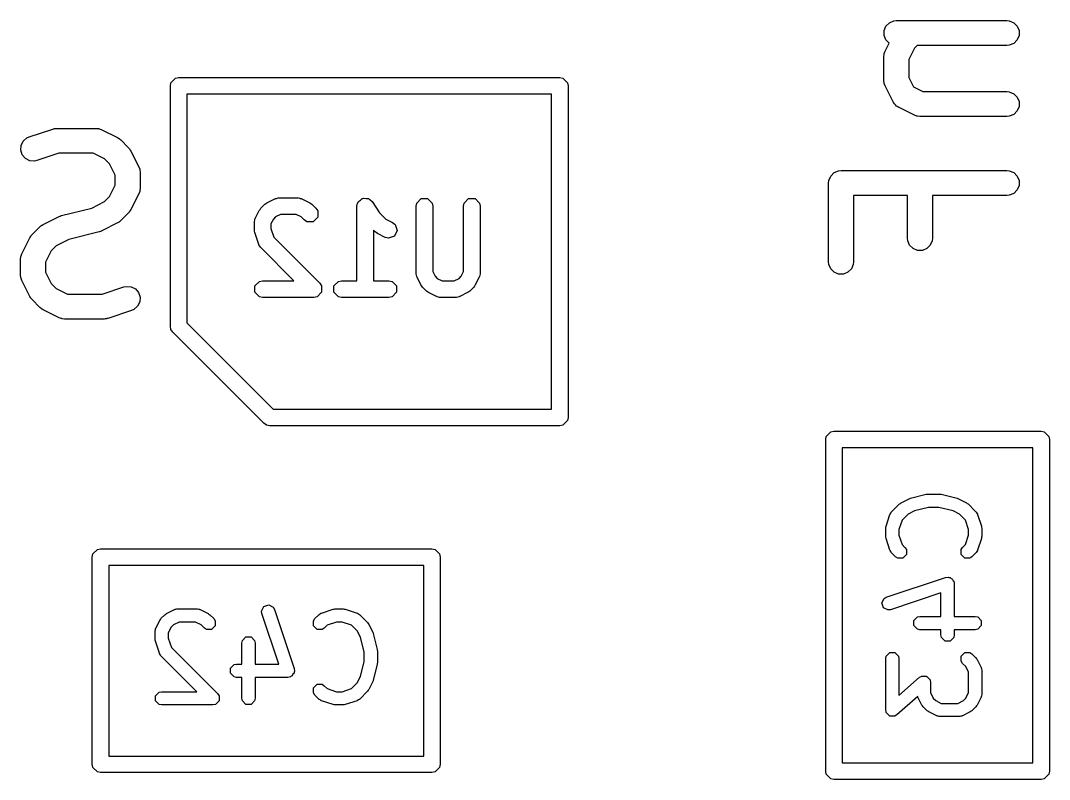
# Model space of a CAD drawing. Header units: inches. Extents: x -0.1 to 2.99, y 0.2 to 2.25.
# Drawn here: x 0.4112 to 0.6556, y 1.0937 to 1.2739 of the extents above; entities that cross this region are included whole.
import ezdxf

# ---------------------------------------------------------------- set-up
doc = ezdxf.new("R2010")
doc.units = ezdxf.units.IN
doc.header["$MEASUREMENT"] = 0
doc.layers.add('BLACK', color=250, linetype='CONTINUOUS')

msp = doc.modelspace()

# ---------------------------------------------------------------- linework, layer by layer
at = {"layer": 'BLACK', "linetype": 'CONTINUOUS'}
for p, q in [((0.61675, 1.27257), (0.61756, 1.27338)), ((0.61756, 1.27338), (0.61863, 1.27382)), ((0.61863, 1.27382), (0.6192, 1.27388)), ((0.6192, 1.27388), (0.64545, 1.27388)), ((0.64545, 1.27388), (0.64603, 1.27382)), ((0.64603, 1.27382), (0.64709, 1.27338)), ((0.64709, 1.27338), (0.6479, 1.27257)), ((0.61631, 1.2715), (0.61675, 1.27257)), ((0.61631, 1.27035), (0.61631, 1.2715)), ((0.6479, 1.27257), (0.64835, 1.2715)), ((0.64835, 1.2715), (0.64835, 1.27035)), ((0.61675, 1.26928), (0.61631, 1.27035)), ((0.61656, 1.26662), (0.61751, 1.26852)), ((0.61751, 1.26852), (0.61675, 1.26928)), ((0.64709, 1.26847), (0.64603, 1.26803)), ((0.6479, 1.26928), (0.64709, 1.26847)), ((0.64835, 1.27035), (0.6479, 1.26928)), ((0.61631, 1.26588), (0.61635, 1.26597)), ((0.61635, 1.26608), (0.61656, 1.26662)), ((0.61635, 1.26597), (0.61635, 1.26608)), ((0.6235, 1.2673), (0.62216, 1.2646)), ((0.62418, 1.26797), (0.6235, 1.2673)), ((0.64545, 1.26797), (0.62418, 1.26797)), ((0.64603, 1.26803), (0.64545, 1.26797)), ((0.61625, 1.2653), (0.61631, 1.26588)), ((0.61625, 1.25968), (0.61625, 1.2653)), ((0.62216, 1.2646), (0.62216, 1.26037)), ((0.44676, 1.25837), (0.44691, 1.25912)), ((0.44691, 1.25912), (0.44797, 1.26019)), ((0.44797, 1.26019), (0.44872, 1.26034)), ((0.44872, 1.26034), (0.53928, 1.26034)), ((0.53928, 1.26034), (0.54003, 1.26019)), ((0.54003, 1.26019), (0.54109, 1.25912)), ((0.54109, 1.25912), (0.54124, 1.25837)), ((0.61631, 1.2591), (0.61625, 1.25968)), ((0.61635, 1.259), (0.61631, 1.2591)), ((0.61635, 1.2589), (0.61635, 1.259)), ((0.61656, 1.25836), (0.61635, 1.2589)), ((0.62216, 1.26037), (0.62328, 1.25813)), ((0.44676, 1.20128), (0.44676, 1.25837)), ((0.45069, 1.2564), (0.45069, 1.2021)), ((0.53731, 1.2564), (0.45069, 1.2564)), ((0.53731, 1.1816), (0.53731, 1.2564)), ((0.54124, 1.25837), (0.54124, 1.17963)), ((0.61844, 1.25461), (0.61656, 1.25836)), ((0.62328, 1.25813), (0.62552, 1.257)), ((0.62552, 1.257), (0.64545, 1.257)), ((0.64545, 1.257), (0.64603, 1.25695)), ((0.64603, 1.25695), (0.64709, 1.25651)), ((0.64709, 1.25651), (0.6479, 1.25569)), ((0.6185, 1.25451), (0.61844, 1.25461)), ((0.61851, 1.25446), (0.6185, 1.25451)), ((0.61856, 1.25441), (0.61851, 1.25446)), ((0.61874, 1.25412), (0.61856, 1.25441)), ((0.61902, 1.25387), (0.61874, 1.25412)), ((0.61927, 1.25359), (0.61902, 1.25387)), ((0.6479, 1.25569), (0.64835, 1.25463)), ((0.64835, 1.25463), (0.64835, 1.25348)), ((0.61956, 1.25341), (0.61927, 1.25359)), ((0.61962, 1.25336), (0.61956, 1.25341)), ((0.61966, 1.25335), (0.61962, 1.25336)), ((0.61976, 1.25329), (0.61966, 1.25335)), ((0.62351, 1.25141), (0.61976, 1.25329)), ((0.62405, 1.2512), (0.62351, 1.25141)), ((0.64709, 1.2516), (0.64603, 1.25116)), ((0.6479, 1.25241), (0.64709, 1.2516)), ((0.64835, 1.25348), (0.6479, 1.25241)), ((0.62415, 1.2512), (0.62405, 1.2512)), ((0.62425, 1.25116), (0.62415, 1.2512)), ((0.62483, 1.2511), (0.62425, 1.25116)), ((0.64545, 1.2511), (0.62483, 1.2511)), ((0.64603, 1.25116), (0.64545, 1.2511)), ((0.41321, 1.24625), (0.41883, 1.24812)), ((0.41883, 1.24812), (0.41912, 1.24819)), ((0.41912, 1.24819), (0.41919, 1.24822)), ((0.41919, 1.24822), (0.41929, 1.24823)), ((0.41929, 1.24823), (0.41939, 1.24825)), ((0.41939, 1.24825), (0.41947, 1.24825)), ((0.41947, 1.24825), (0.41976, 1.24827)), ((0.41976, 1.24827), (0.42914, 1.24827)), ((0.42914, 1.24827), (0.42971, 1.24822)), ((0.42971, 1.24822), (0.42981, 1.24818)), ((0.42981, 1.24818), (0.42992, 1.24817)), ((0.42992, 1.24817), (0.43046, 1.24796)), ((0.43046, 1.24796), (0.43421, 1.24609)), ((0.41121, 1.24308), (0.41129, 1.24423)), ((0.41129, 1.24423), (0.41181, 1.24526)), ((0.41181, 1.24526), (0.41268, 1.24601)), ((0.41268, 1.24601), (0.41321, 1.24625)), ((0.43421, 1.24609), (0.43446, 1.24593)), ((0.43446, 1.24593), (0.43453, 1.2459)), ((0.43453, 1.2459), (0.43461, 1.24584)), ((0.43461, 1.24584), (0.4347, 1.24578)), ((0.4347, 1.24578), (0.43475, 1.24572)), ((0.43475, 1.24572), (0.43498, 1.24554)), ((0.43498, 1.24554), (0.43685, 1.24366)), ((0.41157, 1.24198), (0.41121, 1.24308)), ((0.41233, 1.24111), (0.41157, 1.24198)), ((0.42024, 1.24237), (0.41507, 1.24065)), ((0.42844, 1.24237), (0.42024, 1.24237)), ((0.43114, 1.24102), (0.42844, 1.24237)), ((0.43685, 1.24366), (0.43704, 1.24343)), ((0.43704, 1.24343), (0.43709, 1.24338)), ((0.43709, 1.24338), (0.43715, 1.24329)), ((0.43715, 1.24329), (0.43722, 1.24321)), ((0.43722, 1.24321), (0.43725, 1.24314)), ((0.43725, 1.24314), (0.4374, 1.24289)), ((0.4374, 1.24289), (0.43928, 1.23914)), ((0.41336, 1.2406), (0.41233, 1.24111)), ((0.41451, 1.24052), (0.41336, 1.2406)), ((0.41507, 1.24065), (0.41451, 1.24052)), ((0.43234, 1.23982), (0.43114, 1.24102)), ((0.43368, 1.23713), (0.43234, 1.23982)), ((0.43928, 1.23914), (0.43948, 1.2386)), ((0.43368, 1.23477), (0.43368, 1.23713)), ((0.43948, 1.2386), (0.43949, 1.2385)), ((0.43949, 1.2385), (0.43953, 1.2384)), ((0.43953, 1.2384), (0.43959, 1.23782)), ((0.43959, 1.23782), (0.43959, 1.23407)), ((0.60318, 1.23588), (0.60362, 1.23694)), ((0.60362, 1.23694), (0.60444, 1.23776)), ((0.60444, 1.23776), (0.6055, 1.2382)), ((0.6055, 1.2382), (0.60608, 1.23826)), ((0.60608, 1.23826), (0.64545, 1.23826)), ((0.64545, 1.23826), (0.64603, 1.2382)), ((0.64603, 1.2382), (0.64709, 1.23776)), ((0.64709, 1.23776), (0.6479, 1.23694)), ((0.6479, 1.23694), (0.64835, 1.23588)), ((0.43234, 1.23207), (0.43368, 1.23477)), ((0.60313, 1.2353), (0.60318, 1.23588)), ((0.60313, 1.21656), (0.60313, 1.2353)), ((0.64835, 1.23473), (0.6479, 1.23366)), ((0.64835, 1.23588), (0.64835, 1.23473)), ((0.43114, 1.23088), (0.43234, 1.23207)), ((0.43928, 1.23275), (0.4374, 1.229)), ((0.43948, 1.23329), (0.43928, 1.23275)), ((0.43949, 1.2334), (0.43948, 1.23329)), ((0.43953, 1.2335), (0.43949, 1.2334)), ((0.43959, 1.23407), (0.43953, 1.2335)), ((0.472, 1.23166), (0.4723, 1.23175)), ((0.4723, 1.23175), (0.47234, 1.23173)), ((0.47234, 1.23173), (0.47244, 1.23175)), ((0.47244, 1.23175), (0.47713, 1.23175)), ((0.47713, 1.23175), (0.47722, 1.23173)), ((0.47722, 1.23173), (0.47727, 1.23175)), ((0.47727, 1.23175), (0.47757, 1.23166)), ((0.62187, 1.23235), (0.60903, 1.23235)), ((0.60903, 1.23235), (0.60903, 1.21656)), ((0.62187, 1.22218), (0.62187, 1.23235)), ((0.64545, 1.23235), (0.62778, 1.23235)), ((0.62778, 1.23235), (0.62778, 1.22218)), ((0.64603, 1.23241), (0.64545, 1.23235)), ((0.64709, 1.23285), (0.64603, 1.23241)), ((0.6479, 1.23366), (0.64709, 1.23285)), ((0.42092, 1.22756), (0.42811, 1.22936)), ((0.42811, 1.22936), (0.43114, 1.23088)), ((0.46806, 1.22904), (0.46824, 1.2293)), ((0.46824, 1.2293), (0.46917, 1.23024)), ((0.46917, 1.23024), (0.46944, 1.23041)), ((0.46944, 1.23041), (0.46969, 1.23061)), ((0.46969, 1.23061), (0.47156, 1.23154)), ((0.47156, 1.23154), (0.47165, 1.23157)), ((0.47165, 1.23157), (0.47169, 1.2316)), ((0.47169, 1.2316), (0.472, 1.23166)), ((0.47757, 1.23166), (0.47788, 1.2316)), ((0.47788, 1.2316), (0.47791, 1.23157)), ((0.47791, 1.23157), (0.47801, 1.23154)), ((0.47801, 1.23154), (0.47988, 1.23061)), ((0.47988, 1.23061), (0.48013, 1.23041)), ((0.48013, 1.23041), (0.48039, 1.23024)), ((0.48039, 1.23024), (0.48133, 1.2293)), ((0.48133, 1.2293), (0.48176, 1.22866)), ((0.49109, 1.22978), (0.49124, 1.23054)), ((0.49109, 1.21207), (0.49109, 1.22978)), ((0.49124, 1.23054), (0.49139, 1.23068)), ((0.49139, 1.23068), (0.49143, 1.23088)), ((0.49143, 1.23088), (0.4919, 1.2312)), ((0.4919, 1.2312), (0.49231, 1.2316)), ((0.49231, 1.2316), (0.49251, 1.2316)), ((0.49251, 1.2316), (0.49268, 1.23171)), ((0.49268, 1.23171), (0.49324, 1.2316)), ((0.49324, 1.2316), (0.49382, 1.2316)), ((0.49382, 1.2316), (0.49396, 1.23146)), ((0.49396, 1.23146), (0.49416, 1.23142)), ((0.49416, 1.23142), (0.4947, 1.23088)), ((0.4947, 1.23088), (0.49647, 1.22822)), ((0.50515, 1.22978), (0.5053, 1.23054)), ((0.50515, 1.21385), (0.50515, 1.22978)), ((0.5053, 1.23054), (0.50637, 1.2316)), ((0.50637, 1.2316), (0.50788, 1.2316)), ((0.50788, 1.2316), (0.50894, 1.23054)), ((0.50894, 1.23054), (0.50909, 1.22978)), ((0.50909, 1.22978), (0.50909, 1.21431)), ((0.5164, 1.22978), (0.51655, 1.23054)), ((0.5164, 1.21431), (0.5164, 1.22978)), ((0.51655, 1.23054), (0.51762, 1.2316)), ((0.51762, 1.2316), (0.51913, 1.2316)), ((0.51913, 1.2316), (0.52019, 1.23054)), ((0.52019, 1.23054), (0.52034, 1.22978)), ((0.52034, 1.22978), (0.52034, 1.21385)), ((0.41657, 1.22547), (0.42032, 1.22734)), ((0.42032, 1.22734), (0.42036, 1.22736)), ((0.42036, 1.22736), (0.42038, 1.22737)), ((0.42038, 1.22737), (0.42062, 1.22746)), ((0.42062, 1.22746), (0.42086, 1.22755)), ((0.42086, 1.22755), (0.42088, 1.22755)), ((0.42088, 1.22755), (0.42092, 1.22756)), ((0.43685, 1.22824), (0.43498, 1.22636)), ((0.43704, 1.22846), (0.43685, 1.22824)), ((0.43709, 1.22851), (0.43704, 1.22846)), ((0.43715, 1.2286), (0.43709, 1.22851)), ((0.43722, 1.22868), (0.43715, 1.2286)), ((0.43725, 1.22876), (0.43722, 1.22868)), ((0.4374, 1.229), (0.43725, 1.22876)), ((0.4669, 1.22682), (0.46693, 1.22691)), ((0.46693, 1.22691), (0.46787, 1.22879)), ((0.46787, 1.22879), (0.46806, 1.22904)), ((0.47173, 1.22723), (0.47125, 1.22674)), ((0.4729, 1.22781), (0.47173, 1.22723)), ((0.47666, 1.22781), (0.4729, 1.22781)), ((0.47784, 1.22723), (0.47666, 1.22781)), ((0.47855, 1.22652), (0.47784, 1.22723)), ((0.48176, 1.22716), (0.48069, 1.22609)), ((0.48176, 1.22866), (0.48176, 1.22716)), ((0.49647, 1.22822), (0.49798, 1.22671)), ((0.41393, 1.22304), (0.4158, 1.22491)), ((0.4158, 1.22491), (0.41603, 1.2251)), ((0.41603, 1.2251), (0.41608, 1.22516)), ((0.41608, 1.22516), (0.41617, 1.22521)), ((0.41617, 1.22521), (0.41625, 1.22528)), ((0.41625, 1.22528), (0.41632, 1.22531)), ((0.41632, 1.22531), (0.41657, 1.22547)), ((0.43421, 1.22581), (0.43046, 1.22393)), ((0.43446, 1.22596), (0.43421, 1.22581)), ((0.43453, 1.22599), (0.43446, 1.22596)), ((0.43461, 1.22606), (0.43453, 1.22599)), ((0.4347, 1.22612), (0.43461, 1.22606)), ((0.43475, 1.22618), (0.4347, 1.22612)), ((0.43498, 1.22636), (0.43475, 1.22618)), ((0.46672, 1.22603), (0.46674, 1.22613)), ((0.46672, 1.22416), (0.46672, 1.22603)), ((0.46673, 1.22617), (0.46681, 1.22648)), ((0.46674, 1.22613), (0.46673, 1.22617)), ((0.46681, 1.22648), (0.46687, 1.22679)), ((0.46687, 1.22679), (0.4669, 1.22682)), ((0.47125, 1.22674), (0.47066, 1.22557)), ((0.47066, 1.22557), (0.47066, 1.22448)), ((0.47066, 1.22448), (0.47135, 1.22241)), ((0.47919, 1.22609), (0.47855, 1.22652)), ((0.48069, 1.22609), (0.47919, 1.22609)), ((0.49798, 1.22671), (0.49957, 1.22592)), ((0.49957, 1.22592), (0.50017, 1.22545)), ((0.50017, 1.22545), (0.50065, 1.22402)), ((0.4115, 1.21852), (0.41337, 1.22227)), ((0.41337, 1.22227), (0.41353, 1.22252)), ((0.41353, 1.22252), (0.41356, 1.22259)), ((0.41356, 1.22259), (0.41363, 1.22267)), ((0.41363, 1.22267), (0.41368, 1.22276)), ((0.41368, 1.22276), (0.41374, 1.22281)), ((0.41374, 1.22281), (0.41393, 1.22304)), ((0.42985, 1.22371), (0.42267, 1.22191)), ((0.4299, 1.22373), (0.42985, 1.22371)), ((0.42992, 1.22373), (0.4299, 1.22373)), ((0.43016, 1.22382), (0.42992, 1.22373)), ((0.4304, 1.2239), (0.43016, 1.22382)), ((0.43042, 1.22392), (0.4304, 1.2239)), ((0.43046, 1.22393), (0.43042, 1.22392)), ((0.46678, 1.22385), (0.46672, 1.22416)), ((0.46682, 1.22354), (0.46678, 1.22385)), ((0.46776, 1.22072), (0.46682, 1.22354)), ((0.47135, 1.22241), (0.48227, 1.21149)), ((0.49542, 1.2237), (0.49503, 1.22409)), ((0.49503, 1.22409), (0.49503, 1.21207)), ((0.49568, 1.22353), (0.49542, 1.2237)), ((0.49593, 1.22334), (0.49568, 1.22353)), ((0.49781, 1.2224), (0.49593, 1.22334)), ((0.49855, 1.2222), (0.49781, 1.2224)), ((0.49998, 1.22267), (0.49855, 1.2222)), ((0.50065, 1.22402), (0.49998, 1.22267)), ((0.62193, 1.2216), (0.62187, 1.22218)), ((0.62778, 1.22218), (0.62772, 1.2216)), ((0.41964, 1.2204), (0.41844, 1.2192)), ((0.42267, 1.22191), (0.41964, 1.2204)), ((0.46781, 1.22064), (0.46776, 1.22072)), ((0.46781, 1.22059), (0.46781, 1.22064)), ((0.46798, 1.22033), (0.46781, 1.22059)), ((0.46814, 1.22006), (0.46798, 1.22033)), ((0.46818, 1.22004), (0.46814, 1.22006)), ((0.46824, 1.21995), (0.46818, 1.22004)), ((0.47612, 1.21207), (0.46824, 1.21995)), ((0.62237, 1.22054), (0.62193, 1.2216)), ((0.62319, 1.21973), (0.62237, 1.22054)), ((0.62425, 1.21928), (0.62319, 1.21973)), ((0.62647, 1.21973), (0.6254, 1.21928)), ((0.62728, 1.22054), (0.62647, 1.21973)), ((0.62772, 1.2216), (0.62728, 1.22054)), ((0.41119, 1.2172), (0.41124, 1.21778)), ((0.41119, 1.21345), (0.41119, 1.2172)), ((0.41124, 1.21778), (0.41128, 1.21787)), ((0.41128, 1.21787), (0.41129, 1.21798)), ((0.41129, 1.21798), (0.4115, 1.21852)), ((0.41844, 1.2192), (0.41709, 1.2165)), ((0.6254, 1.21928), (0.62425, 1.21928)), ((0.41709, 1.2165), (0.41709, 1.21415)), ((0.60318, 1.21598), (0.60313, 1.21656)), ((0.60362, 1.21492), (0.60318, 1.21598)), ((0.60444, 1.2141), (0.60362, 1.21492)), ((0.60853, 1.21492), (0.60772, 1.2141)), ((0.60898, 1.21598), (0.60853, 1.21492)), ((0.60903, 1.21656), (0.60898, 1.21598)), ((0.41124, 1.21288), (0.41119, 1.21345)), ((0.41128, 1.21278), (0.41124, 1.21288)), ((0.41129, 1.21267), (0.41128, 1.21278)), ((0.4115, 1.21213), (0.41129, 1.21267)), ((0.41709, 1.21415), (0.41844, 1.21145)), ((0.50517, 1.21375), (0.50515, 1.21385)), ((0.50516, 1.21371), (0.50517, 1.21375)), ((0.50524, 1.2134), (0.50516, 1.21371)), ((0.5053, 1.21309), (0.50524, 1.2134)), ((0.50534, 1.21306), (0.5053, 1.21309)), ((0.50536, 1.21297), (0.50534, 1.21306)), ((0.5063, 1.21109), (0.50536, 1.21297)), ((0.50909, 1.21431), (0.50968, 1.21314)), ((0.50968, 1.21314), (0.51016, 1.21265)), ((0.51016, 1.21265), (0.51134, 1.21207)), ((0.51416, 1.21207), (0.51533, 1.21265)), ((0.51533, 1.21265), (0.51582, 1.21314)), ((0.51582, 1.21314), (0.5164, 1.21431)), ((0.52013, 1.21297), (0.5192, 1.21109)), ((0.52016, 1.21306), (0.52013, 1.21297)), ((0.52019, 1.21309), (0.52016, 1.21306)), ((0.52025, 1.2134), (0.52019, 1.21309)), ((0.52034, 1.21371), (0.52025, 1.2134)), ((0.52034, 1.21385), (0.52032, 1.21375)), ((0.52032, 1.21375), (0.52034, 1.21371)), ((0.6055, 1.21366), (0.60444, 1.2141)), ((0.60666, 1.21366), (0.6055, 1.21366)), ((0.60772, 1.2141), (0.60666, 1.21366)), ((0.41337, 1.20838), (0.4115, 1.21213)), ((0.41844, 1.21145), (0.41964, 1.21025)), ((0.41964, 1.21025), (0.42234, 1.2089)), ((0.43053, 1.2089), (0.4357, 1.21063)), ((0.4357, 1.21063), (0.43627, 1.21076)), ((0.43627, 1.21076), (0.43742, 1.21067)), ((0.43742, 1.21067), (0.43845, 1.21016)), ((0.43845, 1.21016), (0.4392, 1.20929)), ((0.46687, 1.21085), (0.46794, 1.21192)), ((0.46687, 1.20934), (0.46687, 1.21085)), ((0.46794, 1.21192), (0.46869, 1.21207)), ((0.46869, 1.21207), (0.47612, 1.21207)), ((0.48227, 1.21149), (0.4827, 1.21085)), ((0.4827, 1.21085), (0.4827, 1.20934)), ((0.48562, 1.21085), (0.48668, 1.21192)), ((0.48562, 1.20934), (0.48562, 1.21085)), ((0.48668, 1.21192), (0.48744, 1.21207)), ((0.48744, 1.21207), (0.49109, 1.21207)), ((0.49503, 1.21207), (0.49869, 1.21207)), ((0.49869, 1.21207), (0.49944, 1.21192)), ((0.49944, 1.21192), (0.50051, 1.21085)), ((0.50051, 1.21085), (0.50051, 1.20934)), ((0.50649, 1.21084), (0.5063, 1.21109)), ((0.50667, 1.21058), (0.50649, 1.21084)), ((0.50761, 1.20964), (0.50667, 1.21058)), ((0.51134, 1.21207), (0.51416, 1.21207)), ((0.51883, 1.21058), (0.51789, 1.20964)), ((0.519, 1.21084), (0.51883, 1.21058)), ((0.5192, 1.21109), (0.519, 1.21084)), ((0.41353, 1.20813), (0.41337, 1.20838)), ((0.41356, 1.20806), (0.41353, 1.20813)), ((0.41363, 1.20798), (0.41356, 1.20806)), ((0.41368, 1.20789), (0.41363, 1.20798)), ((0.41374, 1.20784), (0.41368, 1.20789)), ((0.41393, 1.20761), (0.41374, 1.20784)), ((0.4158, 1.20574), (0.41393, 1.20761)), ((0.42234, 1.2089), (0.43053, 1.2089)), ((0.4392, 1.20929), (0.43957, 1.2082)), ((0.43957, 1.2082), (0.43948, 1.20705)), ((0.46794, 1.20828), (0.46687, 1.20934)), ((0.46869, 1.20813), (0.46794, 1.20828)), ((0.48088, 1.20813), (0.46869, 1.20813)), ((0.48163, 1.20828), (0.48088, 1.20813)), ((0.4827, 1.20934), (0.48163, 1.20828)), ((0.48163, 1.20828), (0.48163, 1.20828)), ((0.48668, 1.20828), (0.48562, 1.20934)), ((0.48744, 1.20813), (0.48668, 1.20828)), ((0.49869, 1.20813), (0.48744, 1.20813)), ((0.49944, 1.20828), (0.49869, 1.20813)), ((0.50051, 1.20934), (0.49944, 1.20828)), ((0.50787, 1.20947), (0.50761, 1.20964)), ((0.50812, 1.20927), (0.50787, 1.20947)), ((0.50999, 1.20834), (0.50812, 1.20927)), ((0.51009, 1.20831), (0.50999, 1.20834)), ((0.51012, 1.20828), (0.51009, 1.20831)), ((0.51043, 1.20822), (0.51012, 1.20828)), ((0.51073, 1.20813), (0.51043, 1.20822)), ((0.51078, 1.20815), (0.51073, 1.20813)), ((0.51087, 1.20813), (0.51078, 1.20815)), ((0.51462, 1.20813), (0.51087, 1.20813)), ((0.51472, 1.20815), (0.51462, 1.20813)), ((0.51476, 1.20813), (0.51472, 1.20815)), ((0.51507, 1.20822), (0.51476, 1.20813)), ((0.51538, 1.20828), (0.51507, 1.20822)), ((0.51541, 1.20831), (0.51538, 1.20828)), ((0.5155, 1.20834), (0.51541, 1.20831)), ((0.51738, 1.20927), (0.5155, 1.20834)), ((0.51763, 1.20947), (0.51738, 1.20927)), ((0.51789, 1.20964), (0.51763, 1.20947)), ((0.41603, 1.20555), (0.4158, 1.20574)), ((0.41608, 1.20549), (0.41603, 1.20555)), ((0.41617, 1.20544), (0.41608, 1.20549)), ((0.41625, 1.20537), (0.41617, 1.20544)), ((0.41632, 1.20534), (0.41625, 1.20537)), ((0.41657, 1.20519), (0.41632, 1.20534)), ((0.42032, 1.20331), (0.41657, 1.20519)), ((0.43757, 1.20503), (0.43195, 1.20315)), ((0.4381, 1.20526), (0.43757, 1.20503)), ((0.43897, 1.20602), (0.4381, 1.20526)), ((0.43948, 1.20705), (0.43897, 1.20602)), ((0.42086, 1.2031), (0.42032, 1.20331)), ((0.42096, 1.2031), (0.42086, 1.2031)), ((0.42106, 1.20306), (0.42096, 1.2031)), ((0.42164, 1.203), (0.42106, 1.20306)), ((0.43101, 1.203), (0.42164, 1.203)), ((0.4313, 1.20303), (0.43101, 1.203)), ((0.43138, 1.20302), (0.4313, 1.20303)), ((0.43148, 1.20305), (0.43138, 1.20302)), ((0.43159, 1.20306), (0.43148, 1.20305)), ((0.43166, 1.20309), (0.43159, 1.20306)), ((0.43195, 1.20315), (0.43166, 1.20309)), ((0.44691, 1.20053), (0.44676, 1.20128)), ((0.44733, 1.19989), (0.44691, 1.20053)), ((0.45069, 1.2021), (0.47119, 1.1816)), ((0.46899, 1.17824), (0.44733, 1.19989)), ((0.47119, 1.1816), (0.53731, 1.1816)), ((0.46962, 1.17781), (0.46899, 1.17824)), ((0.54109, 1.17888), (0.54003, 1.17781)), ((0.54124, 1.17963), (0.54109, 1.17888)), ((0.47038, 1.17766), (0.46962, 1.17781)), ((0.46962, 1.17781), (0.46962, 1.17781)), ((0.53928, 1.17766), (0.47038, 1.17766)), ((0.54003, 1.17781), (0.53928, 1.17766)), ((0.60258, 1.17512), (0.60364, 1.17619)), ((0.60364, 1.17619), (0.60439, 1.17634)), ((0.60439, 1.17634), (0.65361, 1.17634)), ((0.65361, 1.17634), (0.65436, 1.17619)), ((0.65436, 1.17619), (0.65542, 1.17512)), ((0.60243, 1.17437), (0.60258, 1.17512)), ((0.60243, 1.09563), (0.60243, 1.17437)), ((0.65542, 1.17512), (0.65557, 1.17437)), ((0.65557, 1.17437), (0.65557, 1.09563)), ((0.60636, 1.1724), (0.60636, 1.0976)), ((0.65164, 1.1724), (0.60636, 1.1724)), ((0.65164, 1.0976), (0.65164, 1.1724)), ((0.62256, 1.16043), (0.62631, 1.16137)), ((0.62631, 1.16137), (0.62651, 1.16138)), ((0.62651, 1.16138), (0.62669, 1.16142)), ((0.62669, 1.16142), (0.62951, 1.16142)), ((0.62951, 1.16142), (0.6297, 1.16138)), ((0.6297, 1.16138), (0.62989, 1.16137)), ((0.62989, 1.16137), (0.63364, 1.16043)), ((0.61808, 1.1572), (0.61996, 1.15908)), ((0.61996, 1.15908), (0.62017, 1.15922)), ((0.62017, 1.15922), (0.62037, 1.15937)), ((0.62037, 1.15937), (0.62224, 1.16031)), ((0.62224, 1.16031), (0.62241, 1.16036)), ((0.62241, 1.16036), (0.62256, 1.16043)), ((0.63364, 1.16043), (0.63379, 1.16036)), ((0.63379, 1.16036), (0.63396, 1.16031)), ((0.63396, 1.16031), (0.63584, 1.15937)), ((0.63584, 1.15937), (0.63603, 1.15922)), ((0.63603, 1.15922), (0.63624, 1.15908)), ((0.63624, 1.15908), (0.63812, 1.1572)), ((0.61676, 1.15378), (0.6177, 1.15659)), ((0.6177, 1.15659), (0.61774, 1.15666)), ((0.61774, 1.15669), (0.61788, 1.1569)), ((0.61774, 1.15666), (0.61774, 1.15669)), ((0.61788, 1.1569), (0.61801, 1.15712)), ((0.61801, 1.15712), (0.61804, 1.15714)), ((0.61804, 1.15714), (0.61808, 1.1572)), ((0.622, 1.15667), (0.62057, 1.15524)), ((0.62349, 1.15742), (0.622, 1.15667)), ((0.62689, 1.15827), (0.62349, 1.15742)), ((0.62931, 1.15827), (0.62689, 1.15827)), ((0.63271, 1.15742), (0.62931, 1.15827)), ((0.6342, 1.15667), (0.63271, 1.15742)), ((0.63563, 1.15524), (0.6342, 1.15667)), ((0.63812, 1.1572), (0.63816, 1.15714)), ((0.63816, 1.15714), (0.6382, 1.15712)), ((0.6382, 1.15712), (0.63832, 1.1569)), ((0.63832, 1.1569), (0.63846, 1.15669)), ((0.63846, 1.15669), (0.63846, 1.15666)), ((0.63846, 1.15666), (0.6385, 1.15659)), ((0.6385, 1.15659), (0.63944, 1.15378)), ((0.61668, 1.15328), (0.61673, 1.15353)), ((0.61673, 1.15353), (0.61676, 1.15378)), ((0.62057, 1.15524), (0.61983, 1.15302)), ((0.63637, 1.15302), (0.63563, 1.15524)), ((0.63944, 1.15378), (0.63947, 1.15353)), ((0.63947, 1.15353), (0.63952, 1.15328)), ((0.61668, 1.1514), (0.61668, 1.15328)), ((0.61673, 1.15116), (0.61668, 1.1514)), ((0.61676, 1.15091), (0.61673, 1.15116)), ((0.61983, 1.15302), (0.61983, 1.15166)), ((0.61983, 1.15166), (0.62057, 1.14944)), ((0.63563, 1.14944), (0.63637, 1.15166)), ((0.63637, 1.15166), (0.63637, 1.15302)), ((0.63947, 1.15116), (0.63944, 1.15091)), ((0.63952, 1.1514), (0.63947, 1.15116)), ((0.63952, 1.15328), (0.63952, 1.1514)), ((0.6177, 1.14809), (0.61676, 1.15091)), ((0.62057, 1.14944), (0.62125, 1.14877)), ((0.62125, 1.14877), (0.62159, 1.14826)), ((0.63461, 1.14826), (0.63495, 1.14877)), ((0.63495, 1.14877), (0.63563, 1.14944)), ((0.63944, 1.15091), (0.6385, 1.14809)), ((0.4282, 1.14646), (0.42835, 1.14722)), ((0.4282, 1.09725), (0.4282, 1.14646)), ((0.42835, 1.14722), (0.42942, 1.14828)), ((0.42942, 1.14828), (0.43017, 1.14843)), ((0.43017, 1.14843), (0.50891, 1.14843)), ((0.50891, 1.14843), (0.50967, 1.14828)), ((0.50967, 1.14828), (0.51073, 1.14722)), ((0.51073, 1.14722), (0.51088, 1.14646)), ((0.51088, 1.14646), (0.51088, 1.09725)), ((0.61774, 1.14803), (0.6177, 1.14809)), ((0.61774, 1.14799), (0.61774, 1.14803)), ((0.61788, 1.14778), (0.61774, 1.14799)), ((0.61801, 1.14756), (0.61788, 1.14778)), ((0.61804, 1.14754), (0.61801, 1.14756)), ((0.61808, 1.14748), (0.61804, 1.14754)), ((0.61902, 1.14654), (0.61808, 1.14748)), ((0.61953, 1.1462), (0.61902, 1.14654)), ((0.62074, 1.1462), (0.61953, 1.1462)), ((0.62159, 1.14705), (0.62074, 1.1462)), ((0.62159, 1.14826), (0.62159, 1.14705)), ((0.63461, 1.14705), (0.63461, 1.14826)), ((0.63547, 1.1462), (0.63461, 1.14705)), ((0.63667, 1.1462), (0.63547, 1.1462)), ((0.63718, 1.14654), (0.63667, 1.1462)), ((0.63812, 1.14748), (0.63718, 1.14654)), ((0.63816, 1.14754), (0.63812, 1.14748)), ((0.6382, 1.14756), (0.63816, 1.14754)), ((0.63832, 1.14778), (0.6382, 1.14756)), ((0.63846, 1.14799), (0.63832, 1.14778)), ((0.6385, 1.14809), (0.63846, 1.14803)), ((0.63846, 1.14803), (0.63846, 1.14799)), ((0.43214, 1.1445), (0.43214, 1.09922)), ((0.50694, 1.1445), (0.43214, 1.1445)), ((0.50694, 1.09922), (0.50694, 1.1445)), ((0.61682, 1.13696), (0.63088, 1.14165)), ((0.63088, 1.14165), (0.63149, 1.14173)), ((0.63149, 1.14173), (0.63172, 1.14161)), ((0.63172, 1.14161), (0.63198, 1.14161)), ((0.63198, 1.14161), (0.63224, 1.14135)), ((0.63224, 1.14135), (0.63257, 1.14119)), ((0.63257, 1.14119), (0.63265, 1.14094)), ((0.63265, 1.14094), (0.63284, 1.14076)), ((0.63284, 1.14076), (0.63296, 1.14016)), ((0.63296, 1.14016), (0.63296, 1.13236)), ((0.61575, 1.13558), (0.61629, 1.13666)), ((0.61629, 1.13666), (0.61682, 1.13696)), ((0.62981, 1.13797), (0.61782, 1.13397)), ((0.62981, 1.13236), (0.62981, 1.13797)), ((0.44587, 1.13307), (0.44775, 1.13401)), ((0.44775, 1.13401), (0.44782, 1.13403)), ((0.44782, 1.13403), (0.44785, 1.13406)), ((0.44785, 1.13406), (0.4481, 1.1341)), ((0.4481, 1.1341), (0.44834, 1.13417)), ((0.44834, 1.13417), (0.44837, 1.13416)), ((0.44837, 1.13416), (0.44845, 1.13418)), ((0.44845, 1.13418), (0.45314, 1.13418)), ((0.45314, 1.13418), (0.45322, 1.13416)), ((0.45322, 1.13416), (0.45325, 1.13417)), ((0.45325, 1.13417), (0.45349, 1.1341)), ((0.45349, 1.1341), (0.45374, 1.13406)), ((0.45374, 1.13406), (0.45377, 1.13403)), ((0.45377, 1.13403), (0.45384, 1.13401)), ((0.45384, 1.13401), (0.45572, 1.13307)), ((0.46844, 1.13365), (0.46898, 1.13473)), ((0.46898, 1.13473), (0.47012, 1.13511)), ((0.47012, 1.13511), (0.4712, 1.13457)), ((0.4712, 1.13457), (0.47151, 1.13404)), ((0.47151, 1.13404), (0.47619, 1.11998)), ((0.48264, 1.13316), (0.48545, 1.13409)), ((0.48545, 1.13409), (0.4857, 1.13413)), ((0.4857, 1.13413), (0.48595, 1.13418)), ((0.48595, 1.13418), (0.48782, 1.13418)), ((0.48782, 1.13418), (0.48807, 1.13413)), ((0.48807, 1.13413), (0.48832, 1.13409)), ((0.48832, 1.13409), (0.49113, 1.13316)), ((0.61613, 1.13444), (0.61575, 1.13558)), ((0.61721, 1.1339), (0.61613, 1.13444)), ((0.61782, 1.13397), (0.61721, 1.1339)), ((0.44423, 1.13143), (0.44439, 1.13163)), ((0.44439, 1.13163), (0.44453, 1.13184)), ((0.44453, 1.13184), (0.44546, 1.13278)), ((0.44546, 1.13278), (0.44567, 1.13292)), ((0.44567, 1.13292), (0.44587, 1.13307)), ((0.45572, 1.13307), (0.45592, 1.13292)), ((0.45592, 1.13292), (0.45613, 1.13278)), ((0.45613, 1.13278), (0.45706, 1.13184)), ((0.45706, 1.13184), (0.45741, 1.13133)), ((0.46852, 1.13304), (0.46844, 1.13365)), ((0.47251, 1.12105), (0.46852, 1.13304)), ((0.48074, 1.13133), (0.48108, 1.13184)), ((0.48108, 1.13184), (0.48202, 1.13278)), ((0.48202, 1.13278), (0.48209, 1.13282)), ((0.48209, 1.13282), (0.4821, 1.13285)), ((0.4821, 1.13285), (0.48232, 1.13298)), ((0.48232, 1.13298), (0.48253, 1.13312)), ((0.48253, 1.13312), (0.48257, 1.13312)), ((0.48257, 1.13312), (0.48264, 1.13316)), ((0.49113, 1.13316), (0.4912, 1.13312)), ((0.4912, 1.13312), (0.49124, 1.13312)), ((0.49124, 1.13312), (0.49145, 1.13298)), ((0.49145, 1.13298), (0.49167, 1.13285)), ((0.49167, 1.13285), (0.49168, 1.13282)), ((0.49168, 1.13282), (0.49175, 1.13278)), ((0.49175, 1.13278), (0.49362, 1.1309)), ((0.62336, 1.13138), (0.62422, 1.13224)), ((0.62422, 1.13224), (0.62482, 1.13236)), ((0.62482, 1.13236), (0.62981, 1.13236)), ((0.63296, 1.13236), (0.63794, 1.13236)), ((0.63794, 1.13236), (0.63855, 1.13224)), ((0.63855, 1.13224), (0.6394, 1.13138)), ((0.44313, 1.12896), (0.4432, 1.12921)), ((0.4432, 1.12921), (0.44325, 1.12945)), ((0.44325, 1.12945), (0.44327, 1.12948)), ((0.44327, 1.12948), (0.44329, 1.12956)), ((0.44329, 1.12956), (0.44423, 1.13143)), ((0.44693, 1.12979), (0.44628, 1.12848)), ((0.44751, 1.13037), (0.44693, 1.12979)), ((0.44882, 1.13103), (0.44751, 1.13037)), ((0.45277, 1.13103), (0.44882, 1.13103)), ((0.45408, 1.13037), (0.45277, 1.13103)), ((0.45484, 1.12961), (0.45408, 1.13037)), ((0.45535, 1.12927), (0.45484, 1.12961)), ((0.45655, 1.12927), (0.45535, 1.12927)), ((0.45741, 1.13012), (0.45655, 1.12927)), ((0.45741, 1.13133), (0.45741, 1.13012)), ((0.48074, 1.13012), (0.48074, 1.13133)), ((0.4816, 1.12927), (0.48074, 1.13012)), ((0.4828, 1.12927), (0.4816, 1.12927)), ((0.48331, 1.12961), (0.4828, 1.12927)), ((0.48399, 1.13029), (0.48331, 1.12961)), ((0.4862, 1.13103), (0.48399, 1.13029)), ((0.48757, 1.13103), (0.4862, 1.13103)), ((0.48978, 1.13029), (0.48757, 1.13103)), ((0.49121, 1.12886), (0.48978, 1.13029)), ((0.49362, 1.1309), (0.49376, 1.13069)), ((0.49376, 1.13069), (0.49392, 1.13049)), ((0.49392, 1.13049), (0.49486, 1.12862)), ((0.62336, 1.13018), (0.62336, 1.13138)), ((0.62422, 1.12933), (0.62336, 1.13018)), ((0.62482, 1.12921), (0.62422, 1.12933)), ((0.62981, 1.12921), (0.62482, 1.12921)), ((0.62981, 1.12797), (0.62981, 1.12921)), ((0.63794, 1.12921), (0.63296, 1.12921)), ((0.63296, 1.12921), (0.63296, 1.12797)), ((0.63855, 1.12933), (0.63794, 1.12921)), ((0.6394, 1.13018), (0.63855, 1.12933)), ((0.6394, 1.13138), (0.6394, 1.13018)), ((0.44314, 1.12893), (0.44313, 1.12896)), ((0.44313, 1.12885), (0.44314, 1.12893)), ((0.44313, 1.12698), (0.44313, 1.12885)), ((0.44318, 1.12673), (0.44313, 1.12698)), ((0.44321, 1.12648), (0.44318, 1.12673)), ((0.44628, 1.12848), (0.44628, 1.12723)), ((0.44628, 1.12723), (0.44702, 1.12501)), ((0.46375, 1.12604), (0.46387, 1.12664)), ((0.46387, 1.12664), (0.46472, 1.12749)), ((0.46472, 1.12749), (0.46593, 1.12749)), ((0.46593, 1.12749), (0.46678, 1.12664)), ((0.46678, 1.12664), (0.4669, 1.12604)), ((0.49196, 1.12736), (0.49121, 1.12886)), ((0.49281, 1.12397), (0.49196, 1.12736)), ((0.49486, 1.12862), (0.4949, 1.12845)), ((0.4949, 1.12845), (0.49497, 1.1283)), ((0.49497, 1.1283), (0.49591, 1.12455)), ((0.62993, 1.12737), (0.62981, 1.12797)), ((0.63078, 1.12651), (0.62993, 1.12737)), ((0.63284, 1.12737), (0.63198, 1.12651)), ((0.63296, 1.12797), (0.63284, 1.12737)), ((0.44415, 1.12367), (0.44321, 1.12648)), ((0.44702, 1.12501), (0.458, 1.11403)), ((0.46375, 1.12105), (0.46375, 1.12604)), ((0.4669, 1.12604), (0.4669, 1.12105)), ((0.49591, 1.12455), (0.49592, 1.12435)), ((0.49592, 1.12435), (0.49596, 1.12416)), ((0.63198, 1.12651), (0.63078, 1.12651)), ((0.44419, 1.1236), (0.44415, 1.12367)), ((0.44419, 1.12356), (0.44419, 1.1236)), ((0.44433, 1.12335), (0.44419, 1.12356)), ((0.44445, 1.12313), (0.44433, 1.12335)), ((0.44448, 1.12312), (0.44445, 1.12313)), ((0.44453, 1.12305), (0.44448, 1.12312)), ((0.45309, 1.11449), (0.44453, 1.12305)), ((0.49281, 1.12155), (0.49281, 1.12397)), ((0.49596, 1.12416), (0.49596, 1.12135)), ((0.61668, 1.12235), (0.6168, 1.12295)), ((0.61668, 1.11016), (0.61668, 1.12235)), ((0.6168, 1.12295), (0.61766, 1.1238)), ((0.61766, 1.1238), (0.61886, 1.1238)), ((0.61886, 1.1238), (0.61971, 1.12295)), ((0.61971, 1.12295), (0.61983, 1.12235)), ((0.61983, 1.12235), (0.61983, 1.11363)), ((0.63461, 1.12295), (0.63547, 1.1238)), ((0.63461, 1.12174), (0.63461, 1.12295)), ((0.63495, 1.12123), (0.63461, 1.12174)), ((0.63547, 1.1238), (0.63667, 1.1238)), ((0.63667, 1.1238), (0.63718, 1.12346)), ((0.63718, 1.12346), (0.63812, 1.12252)), ((0.63812, 1.12252), (0.63826, 1.12231)), ((0.63826, 1.12231), (0.63841, 1.12211)), ((0.63841, 1.12211), (0.63935, 1.12024)), ((0.46106, 1.12008), (0.46191, 1.12093)), ((0.46106, 1.11887), (0.46106, 1.12008)), ((0.46191, 1.12093), (0.46251, 1.12105)), ((0.46251, 1.12105), (0.46375, 1.12105)), ((0.4669, 1.12105), (0.47251, 1.12105)), ((0.47627, 1.11937), (0.47615, 1.11913)), ((0.47619, 1.11998), (0.47627, 1.11937)), ((0.49196, 1.11815), (0.49281, 1.12155)), ((0.49591, 1.12097), (0.49497, 1.11722)), ((0.49592, 1.12116), (0.49591, 1.12097)), ((0.49596, 1.12135), (0.49592, 1.12116)), ((0.63571, 1.12048), (0.63495, 1.12123)), ((0.63637, 1.11916), (0.63571, 1.12048)), ((0.63935, 1.12024), (0.63937, 1.12016)), ((0.63937, 1.12016), (0.6394, 1.12014)), ((0.6394, 1.12014), (0.63945, 1.11989)), ((0.63945, 1.11989), (0.63951, 1.11964)), ((0.63951, 1.11964), (0.6395, 1.11961)), ((0.6395, 1.11961), (0.63952, 1.11953)), ((0.63952, 1.11953), (0.63952, 1.11391)), ((0.46191, 1.11802), (0.46106, 1.11887)), ((0.46251, 1.1179), (0.46191, 1.11802)), ((0.46375, 1.1179), (0.46251, 1.1179)), ((0.46375, 1.11292), (0.46375, 1.1179)), ((0.4747, 1.1179), (0.4669, 1.1179)), ((0.4669, 1.1179), (0.4669, 1.11292)), ((0.4753, 1.11802), (0.4747, 1.1179)), ((0.47548, 1.11821), (0.4753, 1.11802)), ((0.47573, 1.11829), (0.47548, 1.11821)), ((0.47589, 1.11862), (0.47573, 1.11829)), ((0.47615, 1.11887), (0.47589, 1.11862)), ((0.47615, 1.11913), (0.47615, 1.11887)), ((0.49121, 1.11666), (0.49196, 1.11815)), ((0.49486, 1.1169), (0.49392, 1.11502)), ((0.4949, 1.11706), (0.49486, 1.1169)), ((0.49497, 1.11722), (0.4949, 1.11706)), ((0.61983, 1.11363), (0.62472, 1.11791)), ((0.62472, 1.11791), (0.62511, 1.11813)), ((0.62511, 1.11813), (0.62515, 1.11818)), ((0.62515, 1.11818), (0.62519, 1.11818)), ((0.62519, 1.11818), (0.62525, 1.11821)), ((0.62525, 1.11821), (0.62581, 1.11818)), ((0.62581, 1.11818), (0.62636, 1.11818)), ((0.62636, 1.11818), (0.6264, 1.11814)), ((0.6264, 1.11814), (0.62645, 1.11813)), ((0.62645, 1.11813), (0.62682, 1.11772)), ((0.62682, 1.11772), (0.62721, 1.11732)), ((0.62721, 1.11732), (0.62723, 1.11725)), ((0.62723, 1.11725), (0.62725, 1.11723)), ((0.62725, 1.11723), (0.62724, 1.11716)), ((0.62724, 1.11716), (0.62733, 1.11672)), ((0.63637, 1.11428), (0.63637, 1.11916)), ((0.4441, 1.11437), (0.4447, 1.11449)), ((0.4447, 1.11449), (0.45309, 1.11449)), ((0.48074, 1.11539), (0.4816, 1.11625)), ((0.48074, 1.11419), (0.48074, 1.11539)), ((0.4816, 1.11625), (0.4828, 1.11625)), ((0.4828, 1.11625), (0.48331, 1.1159)), ((0.48331, 1.1159), (0.48399, 1.11523)), ((0.48399, 1.11523), (0.4862, 1.11449)), ((0.4862, 1.11449), (0.48757, 1.11449)), ((0.48757, 1.11449), (0.48978, 1.11523)), ((0.48978, 1.11523), (0.49121, 1.11666)), ((0.49362, 1.11461), (0.49175, 1.11274)), ((0.49376, 1.11482), (0.49362, 1.11461)), ((0.49392, 1.11502), (0.49376, 1.11482)), ((0.62733, 1.11672), (0.62733, 1.11428)), ((0.44325, 1.11352), (0.4441, 1.11437)), ((0.44325, 1.11231), (0.44325, 1.11352)), ((0.4441, 1.11146), (0.44325, 1.11231)), ((0.45834, 1.11231), (0.45749, 1.11146)), ((0.458, 1.11403), (0.45834, 1.11352)), ((0.45834, 1.11352), (0.45834, 1.11231)), ((0.46387, 1.11231), (0.46375, 1.11292)), ((0.46472, 1.11146), (0.46387, 1.11231)), ((0.46678, 1.11231), (0.46593, 1.11146)), ((0.4669, 1.11292), (0.46678, 1.11231)), ((0.48108, 1.11368), (0.48074, 1.11419)), ((0.48202, 1.11274), (0.48108, 1.11368)), ((0.48209, 1.1127), (0.48202, 1.11274)), ((0.4821, 1.11266), (0.48209, 1.1127)), ((0.48232, 1.11254), (0.4821, 1.11266)), ((0.48253, 1.1124), (0.48232, 1.11254)), ((0.48257, 1.1124), (0.48253, 1.1124)), ((0.48264, 1.11236), (0.48257, 1.1124)), ((0.48545, 1.11142), (0.48264, 1.11236)), ((0.49113, 1.11236), (0.48832, 1.11142)), ((0.4912, 1.1124), (0.49113, 1.11236)), ((0.49124, 1.1124), (0.4912, 1.1124)), ((0.49145, 1.11254), (0.49124, 1.1124)), ((0.49167, 1.11266), (0.49145, 1.11254)), ((0.49168, 1.1127), (0.49167, 1.11266)), ((0.49175, 1.11274), (0.49168, 1.1127)), ((0.62429, 1.11335), (0.61929, 1.10897)), ((0.6243, 1.11331), (0.62429, 1.11335)), ((0.62433, 1.11328), (0.6243, 1.11331)), ((0.62435, 1.1132), (0.62433, 1.11328)), ((0.62529, 1.11133), (0.62435, 1.1132)), ((0.62733, 1.11428), (0.62799, 1.11297)), ((0.62799, 1.11297), (0.62856, 1.11239)), ((0.62856, 1.11239), (0.62988, 1.11173)), ((0.63382, 1.11173), (0.63514, 1.11239)), ((0.63514, 1.11239), (0.63571, 1.11297)), ((0.63571, 1.11297), (0.63637, 1.11428)), ((0.63935, 1.1132), (0.63841, 1.11133)), ((0.63937, 1.11328), (0.63935, 1.1132)), ((0.6394, 1.11331), (0.63937, 1.11328)), ((0.63945, 1.11355), (0.6394, 1.11331)), ((0.63951, 1.1138), (0.63945, 1.11355)), ((0.63952, 1.11391), (0.6395, 1.11383)), ((0.6395, 1.11383), (0.63951, 1.1138)), ((0.4447, 1.11134), (0.4441, 1.11146)), ((0.45689, 1.11134), (0.4447, 1.11134)), ((0.45749, 1.11146), (0.45689, 1.11134)), ((0.45749, 1.11146), (0.45749, 1.11146)), ((0.46593, 1.11146), (0.46472, 1.11146)), ((0.4857, 1.11139), (0.48545, 1.11142)), ((0.48595, 1.11134), (0.4857, 1.11139)), ((0.48782, 1.11134), (0.48595, 1.11134)), ((0.48807, 1.11139), (0.48782, 1.11134)), ((0.48832, 1.11142), (0.48807, 1.11139)), ((0.61677, 1.10972), (0.61668, 1.11016)), ((0.61677, 1.10965), (0.61677, 1.10972)), ((0.61679, 1.10963), (0.61677, 1.10965)), ((0.6168, 1.10956), (0.61679, 1.10963)), ((0.61719, 1.10916), (0.6168, 1.10956)), ((0.62544, 1.11113), (0.62529, 1.11133)), ((0.62558, 1.11092), (0.62544, 1.11113)), ((0.62652, 1.10998), (0.62558, 1.11092)), ((0.62673, 1.10984), (0.62652, 1.10998)), ((0.62693, 1.10969), (0.62673, 1.10984)), ((0.6288, 1.10875), (0.62693, 1.10969)), ((0.62988, 1.11173), (0.63382, 1.11173)), ((0.63677, 1.10969), (0.6349, 1.10875)), ((0.63697, 1.10984), (0.63677, 1.10969)), ((0.63718, 1.10998), (0.63697, 1.10984)), ((0.63812, 1.11092), (0.63718, 1.10998)), ((0.63826, 1.11113), (0.63812, 1.11092)), ((0.63841, 1.11133), (0.63826, 1.11113)), ((0.61756, 1.10875), (0.61719, 1.10916)), ((0.61762, 1.10874), (0.61756, 1.10875)), ((0.61766, 1.1087), (0.61762, 1.10874)), ((0.61821, 1.1087), (0.61766, 1.1087)), ((0.61876, 1.10867), (0.61821, 1.1087)), ((0.61883, 1.1087), (0.61876, 1.10867)), ((0.61886, 1.1087), (0.61883, 1.1087)), ((0.61891, 1.10875), (0.61886, 1.1087)), ((0.61929, 1.10897), (0.61891, 1.10875)), ((0.62888, 1.10873), (0.6288, 1.10875)), ((0.6289, 1.1087), (0.62888, 1.10873)), ((0.62915, 1.10866), (0.6289, 1.1087)), ((0.62939, 1.10859), (0.62915, 1.10866)), ((0.62943, 1.1086), (0.62939, 1.10859)), ((0.62951, 1.10858), (0.62943, 1.1086)), ((0.63419, 1.10858), (0.62951, 1.10858)), ((0.63427, 1.1086), (0.63419, 1.10858)), ((0.63431, 1.10859), (0.63427, 1.1086)), ((0.63455, 1.10866), (0.63431, 1.10859)), ((0.6348, 1.1087), (0.63455, 1.10866)), ((0.63482, 1.10873), (0.6348, 1.1087)), ((0.6349, 1.10875), (0.63482, 1.10873)), ((0.43214, 1.09922), (0.50694, 1.09922)), ((0.60636, 1.0976), (0.65164, 1.0976)), ((0.42835, 1.0965), (0.4282, 1.09725)), ((0.42942, 1.09543), (0.42835, 1.0965)), ((0.43017, 1.09528), (0.42942, 1.09543)), ((0.50891, 1.09528), (0.43017, 1.09528)), ((0.50967, 1.09543), (0.50891, 1.09528)), ((0.51073, 1.0965), (0.50967, 1.09543)), ((0.51088, 1.09725), (0.51073, 1.0965)), ((0.60258, 1.09488), (0.60243, 1.09563)), ((0.60364, 1.09381), (0.60258, 1.09488)), ((0.65542, 1.09488), (0.65436, 1.09381)), ((0.65557, 1.09563), (0.65542, 1.09488)), ((0.60439, 1.09366), (0.60364, 1.09381)), ((0.65361, 1.09366), (0.60439, 1.09366)), ((0.65436, 1.09381), (0.65361, 1.09366))]:
    msp.add_line(p, q, dxfattribs=at)

doc.saveas('drawing.dxf')
